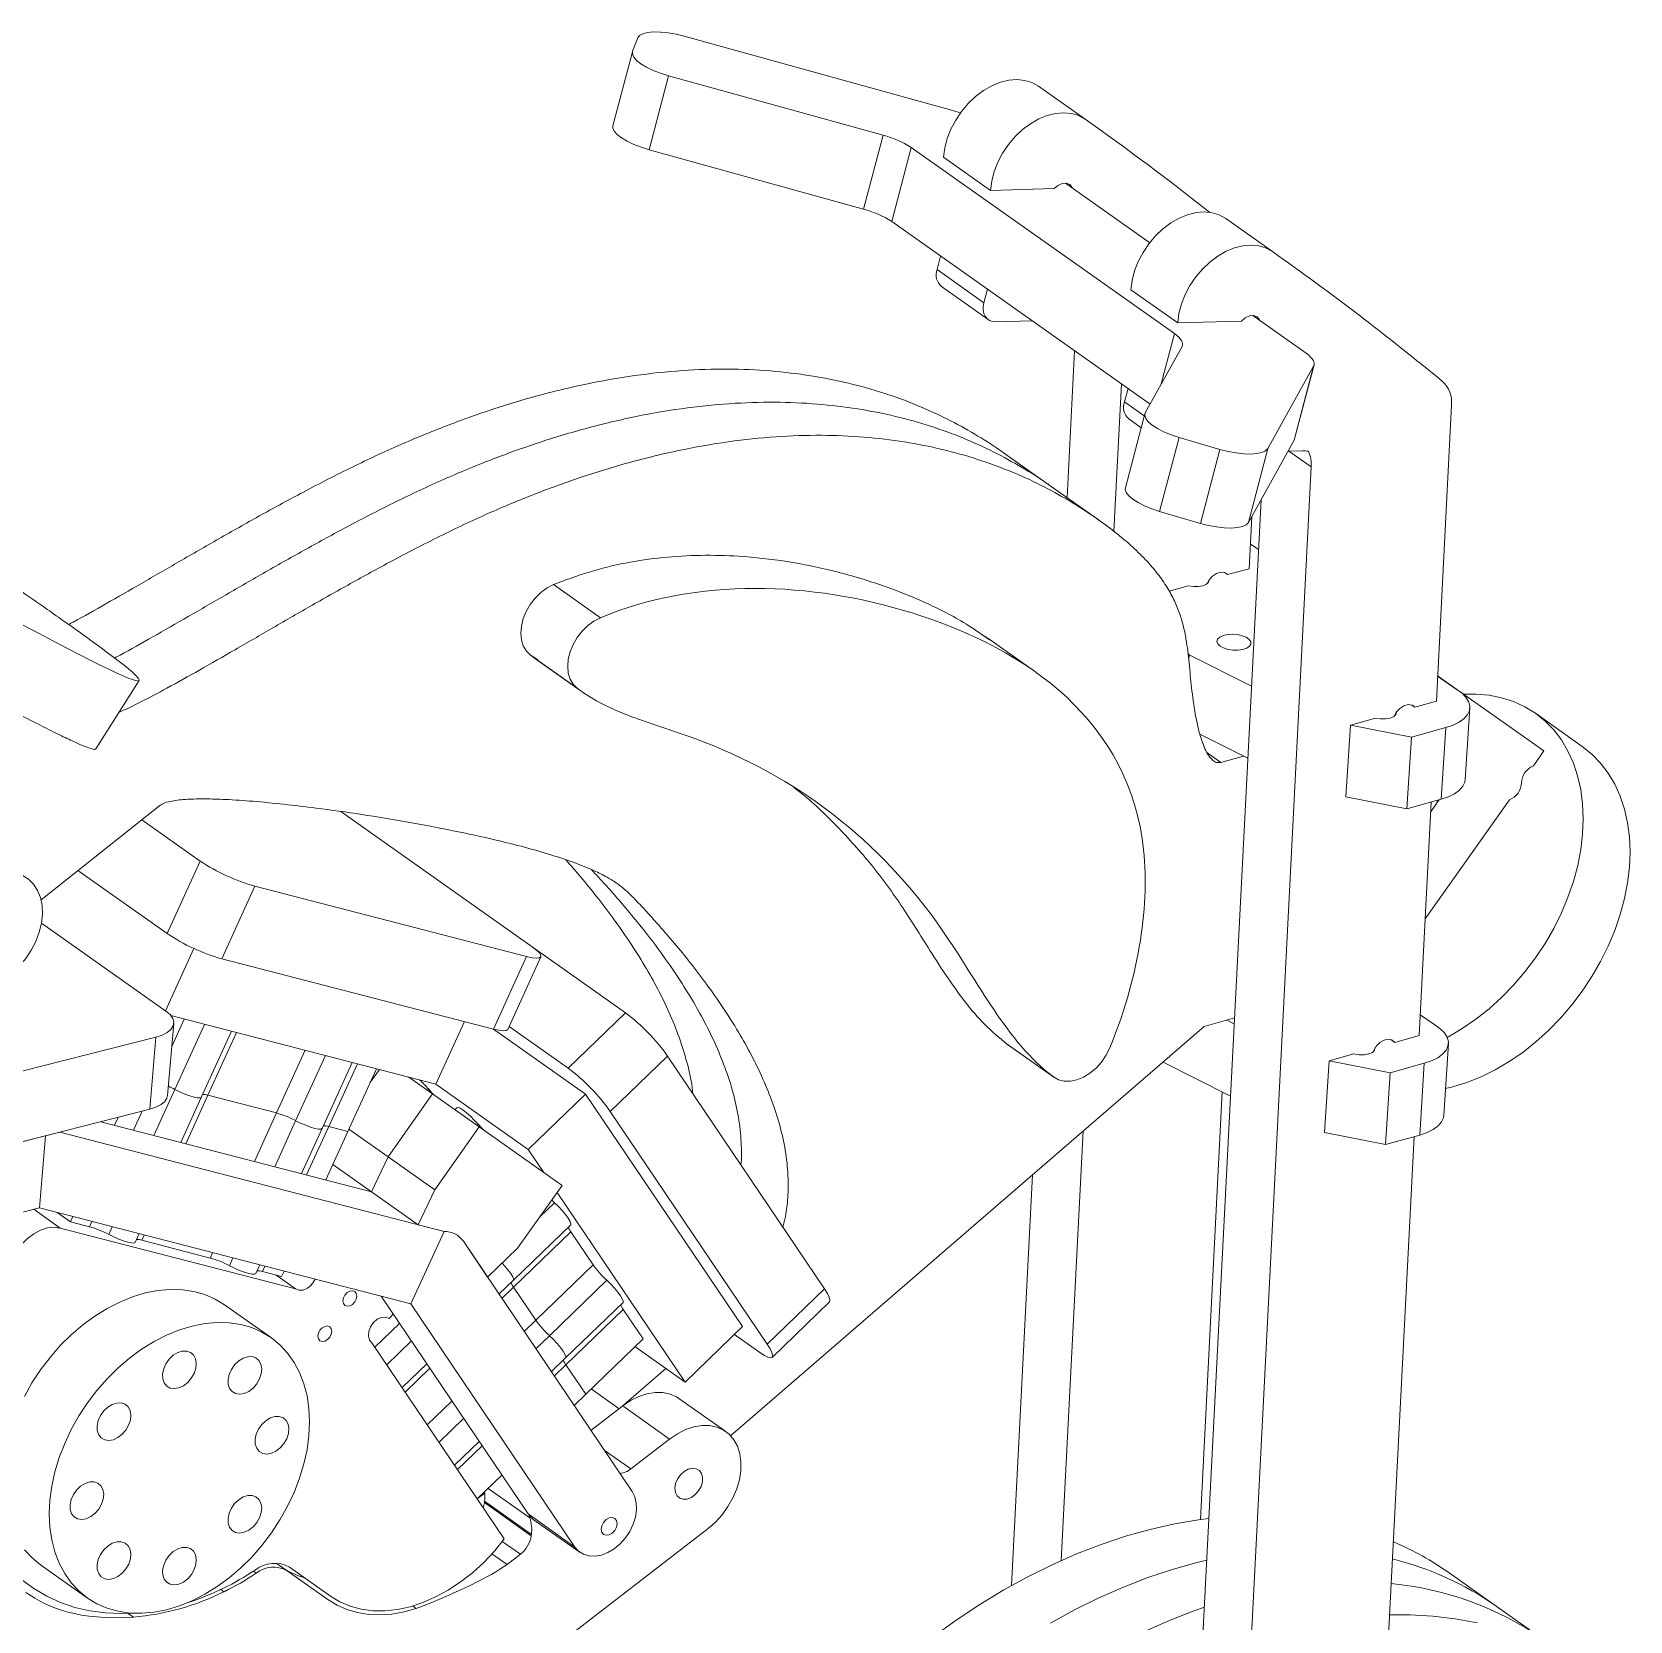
# Model space of a CAD drawing. Header units: millimetres. Extents: x 32 to 249, y 39 to 190.
# Drawn here: x 209.57 to 247.01, y 105.8 to 143.03 of the extents above; entities that cross this region are included whole.
import ezdxf

# ---------------------------------------------------------------- set-up
doc = ezdxf.new("R2010")
doc.units = ezdxf.units.MM
doc.dimstyles.new('SLDDIMSTYLE0', dxfattribs={"dimtxt": 0, "dimasz": 3.302, "dimexe": 0, "dimexo": 0.0625, "dimgap": 0, "dimtad": 0, "dimtih": 1, "dimtoh": 1, "dimdec": 0, "dimrnd": 1e-09, "dimzin": 0, "dimdsep": 46, "dimtxsty": 'Standard', "dimsah": 1, "dimcen": 0.09, "dimadec": 0, "dimazin": 0, "dimtfac": 3.302, "dimtdec": 0, "dimtofl": 0, "dimtmove": 0, "dimatfit": 3, "dimfxl": 1, "dimfrac": 2, "dimtolj": 1, "dimtzin": 0, "dimarcsym": 0})

msp = doc.modelspace()

# ---------------------------------------------------------------- linework, layer by layer
at = {"color": 7, "linetype": 'Continuous', "lineweight": 15}
for p, q in [((223.641, 142.583), (223.763, 142.892)), ((224.848, 142.936), (231.109, 141.202)), ((223.637, 142.57), (223.181, 140.836)), ((224.026, 140.272), (224.482, 142.006)), ((229.508, 140.615), (224.482, 142.006)), ((233.146, 141.764), (234.243, 140.988)), ((229.052, 138.881), (229.508, 140.615)), ((229.052, 138.881), (224.026, 140.272)), ((229.711, 138.592), (230.166, 140.326)), ((236.334, 135.965), (230.166, 140.326)), ((232.023, 139.321), (230.926, 140.096)), ((233.515, 139.362), (232.023, 139.321)), ((233.781, 139.491), (235.755, 138.095)), ((235.763, 134.313), (229.711, 138.592)), ((238.631, 137.886), (237.534, 138.661)), ((230.857, 137.781), (230.774, 137.465)), ((231.871, 136.689), (230.774, 137.465)), ((230.876, 137.067), (231.973, 136.292)), ((231.955, 137.006), (231.871, 136.689)), ((235.314, 136.994), (236.411, 136.218)), ((232.142, 136.244), (232.999, 136.267)), ((238.169, 136.388), (239.416, 135.507)), ((237.903, 136.26), (236.411, 136.218)), ((233.993, 135.564), (233.818, 132.121)), ((235.65, 134.11), (236.511, 135.664)), ((239.592, 135.205), (238.52, 133.27)), ((239.136, 133.471), (239.592, 135.205)), ((239.147, 133.497), (239.603, 135.231)), ((235.09, 134.789), (234.914, 131.332)), ((235.246, 134.679), (235.162, 134.362)), ((235.64, 134.084), (235.184, 132.35)), ((242.469, 127.354), (242.823, 134.29)), ((235.264, 133.965), (235.554, 133.759)), ((235.986, 131.798), (236.442, 133.532)), ((237.399, 133.252), (236.442, 133.532)), ((239.136, 133.471), (238.065, 131.536)), ((238.065, 131.536), (238.52, 133.27)), ((239.147, 133.497), (239.136, 133.471)), ((233.448, 132.382), (232.351, 133.158)), ((236.943, 131.518), (237.399, 133.252)), ((238.991, 133.209), (239.336, 133.219)), ((239.538, 132.84), (237.437, 91.729)), ((234.545, 131.607), (233.448, 132.382)), ((236.943, 131.518), (235.986, 131.798)), ((238.362, 132.072), (236.34, 92.504)), ((238.081, 130.456), (238.143, 131.678)), ((238.302, 130.907), (238.111, 131.042)), ((237.58, 130.316), (237.519, 130.36)), ((237.58, 130.316), (238.081, 130.456)), ((222.888, 129.307), (221.791, 130.083)), ((236.653, 130.056), (236.21, 129.932)), ((210.37, 129.191), (210.242, 129.281)), ((232.004, 128.792), (231.897, 128.863)), ((233.056, 128.052), (231.959, 128.828)), ((221.247, 128.429), (221.42, 128.32)), ((222.344, 127.653), (221.247, 128.429)), ((221.247, 128.429), (221.346, 128.367)), ((221.289, 128.408), (221.393, 128.342)), ((236.649, 128.467), (236.676, 128.438)), ((236.676, 128.438), (236.668, 128.313)), ((236.676, 128.438), (238.138, 127.704)), ((221.342, 128.36), (222.439, 127.584)), ((211.068, 126.232), (212.079, 127.838)), ((244.988, 126.184), (242.499, 127.944)), ((242.933, 127.633), (242.499, 127.94)), ((242.469, 127.354), (241.968, 127.214)), ((241.041, 126.954), (240.459, 126.791)), ((241.968, 127.214), (241.907, 127.257)), ((243.146, 125.514), (243.253, 127.194)), ((245.886, 126.291), (244.789, 127.067)), ((236.93, 126.578), (238.052, 126.014)), ((240.459, 126.791), (240.352, 125.112)), ((240.459, 126.791), (241.887, 126.507)), ((241.887, 126.507), (242.689, 126.732)), ((242.689, 126.732), (242.581, 125.052)), ((241.887, 126.507), (241.779, 124.828)), ((244.743, 125.838), (244.988, 126.184)), ((237.422, 125.915), (237.096, 126.145)), ((237.953, 126.064), (237.422, 125.915)), ((240.352, 125.112), (241.779, 124.828)), ((241.779, 124.828), (242.581, 125.052)), ((242.208, 122.252), (244.18, 125.041)), ((242.506, 125), (242.531, 125.038)), ((209.783, 122.697), (212.565, 124.91)), ((221.289, 121.593), (216.803, 124.764)), ((242.068, 119.516), (242.348, 124.987)), ((242.336, 124.761), (242.506, 125)), ((213.511, 123.606), (212.142, 124.573)), ((212.735, 121.906), (213.511, 123.606)), ((212.735, 121.906), (210.646, 123.384)), ((214.795, 123.014), (214.02, 121.315)), ((221.159, 121.368), (214.795, 123.014)), ((209.793, 122.152), (212.708, 120.091)), ((212.7, 120.097), (213.366, 121.557)), ((214.02, 121.315), (220.384, 119.668)), ((220.384, 119.668), (221.159, 121.368)), ((220.716, 119.661), (221.492, 121.361)), ((223.475, 120.048), (221.289, 121.593)), ((212.747, 118.109), (212.892, 119.799)), ((219.031, 118.377), (212.827, 119.983)), ((219.031, 118.377), (219.701, 119.845)), ((222.131, 118.75), (223.475, 120.048)), ((237.027, 119.728), (237.741, 119.928)), ((237.559, 119.877), (237.734, 119.789)), ((242.431, 119.766), (242.093, 120.005)), ((212.473, 119.476), (194.937, 115.023)), ((212.473, 119.476), (212.328, 117.787)), ((213.537, 118.068), (214.243, 119.616)), ((222.539, 118.145), (220.384, 119.668)), ((222.131, 118.75), (220.747, 119.729)), ((225.935, 110.139), (237.027, 119.728)), ((241.496, 119.355), (241.401, 119.422)), ((242.068, 119.516), (241.496, 119.355)), ((232.401, 119.322), (232.413, 119.314)), ((233.498, 118.547), (232.401, 119.322)), ((232.413, 119.314), (233.51, 118.538)), ((240.539, 119.087), (239.957, 118.924)), ((242.644, 117.648), (242.751, 119.327)), ((216.365, 117.336), (217.072, 118.884)), ((216.971, 117.269), (217.641, 118.737)), ((217.711, 118.719), (217.489, 118.404)), ((224.46, 119.034), (223.117, 117.736)), ((228.135, 113.583), (224.46, 119.034)), ((236.064, 118.895), (236.067, 118.892)), ((236.068, 118.898), (236.067, 118.892)), ((236.067, 118.892), (237.648, 118.099)), ((239.957, 118.924), (239.85, 117.245)), ((239.957, 118.924), (241.385, 118.64)), ((241.385, 118.64), (242.187, 118.865)), ((242.187, 118.865), (242.08, 117.185)), ((218.953, 118.148), (218.397, 118.541)), ((221.196, 116.847), (219.031, 118.377)), ((241.385, 118.64), (241.278, 116.961)), ((213.055, 117.013), (213.537, 118.068)), ((215.298, 117.702), (213.694, 118.117)), ((218.953, 118.148), (217.913, 116.676)), ((220.05, 117.373), (218.953, 118.148)), ((221.196, 116.847), (222.539, 118.145)), ((226.214, 112.694), (222.539, 118.145)), ((236.942, 108.175), (237.454, 118.196)), ((212.328, 117.787), (194.792, 113.334)), ((211.503, 117.414), (211.587, 117.599)), ((219.525, 117.825), (219.476, 117.778)), ((223.117, 117.736), (226.791, 112.286)), ((210.226, 117.253), (209.889, 117.167)), ((219.224, 114.925), (210.226, 117.253)), ((217.523, 115.857), (211.185, 117.497)), ((215.884, 116.281), (216.365, 117.336)), ((216.453, 116.134), (216.971, 117.269)), ((216.971, 117.269), (216.523, 117.385)), ((217.913, 116.676), (216.996, 117.324)), ((220.05, 117.373), (219.01, 115.901)), ((221.988, 116.003), (220.05, 117.373)), ((234.196, 117.28), (233.681, 107.213)), ((239.85, 117.245), (241.278, 116.961)), ((241.278, 116.961), (242.08, 117.185)), ((209.889, 117.167), (194.792, 113.334)), ((209.889, 117.167), (209.744, 115.478)), ((221.562, 116.304), (221.196, 116.847)), ((240.698, 92.691), (241.947, 117.148)), ((217.523, 115.857), (216.618, 116.496)), ((217.913, 116.676), (217.523, 115.857)), ((219.01, 115.901), (217.913, 116.676)), ((233.007, 116.252), (232.515, 106.626)), ((218.62, 115.081), (217.523, 115.857)), ((219.01, 115.901), (218.62, 115.081)), ((220.947, 114.531), (221.988, 116.003)), ((224.871, 111.396), (221.874, 115.841)), ((209.744, 115.478), (194.647, 111.644)), ((209.744, 115.478), (218.448, 113.226)), ((210.47, 115.151), (210.161, 115.37)), ((215.748, 113.579), (210.235, 115.005)), ((210.47, 115.151), (210.527, 115.275)), ((210.918, 115.035), (210.47, 115.151)), ((218.62, 115.081), (219.224, 114.925)), ((220.848, 113.781), (222.191, 115.078)), ((211.986, 114.669), (212.079, 114.874)), ((213.747, 114.303), (212.143, 114.718)), ((219.224, 114.925), (218.448, 113.226)), ((219.676, 114.695), (220.244, 113.853)), ((223.631, 108.828), (219.676, 114.695)), ((222.197, 114.914), (220.854, 113.616)), ((222.715, 114.146), (222.197, 114.914)), ((220.244, 113.853), (220.947, 114.531)), ((214.814, 113.937), (214.907, 114.142)), ((215.42, 113.871), (214.972, 113.987)), ((215.286, 113.905), (215.748, 113.579)), ((215.42, 113.871), (215.476, 113.995)), ((221.371, 112.848), (222.715, 114.146)), ((220.511, 113.456), (220.848, 113.781)), ((221.371, 112.848), (220.854, 113.616)), ((223.036, 113.781), (221.693, 112.483)), ((226.791, 112.286), (228.135, 113.583)), ((215.18, 112.432), (214.083, 113.208)), ((217.753, 113.406), (221.191, 108.306)), ((218.448, 113.226), (222.288, 107.53)), ((222.072, 111.964), (223.416, 113.262)), ((223.422, 113.097), (222.079, 111.799)), ((223.885, 112.41), (223.422, 113.097)), ((226.909, 111.975), (228.252, 113.272)), ((217.935, 112.889), (218.035, 112.986)), ((224.871, 111.396), (226.214, 112.694)), ((220.634, 107.719), (217.536, 112.314)), ((222.542, 111.112), (223.885, 112.41)), ((226.622, 112.088), (226.025, 112.511)), ((221.736, 111.639), (222.072, 111.964)), ((223.696, 112.227), (224.871, 111.396)), ((218.244, 111.265), (218.82, 111.822)), ((222.542, 111.112), (222.079, 111.799)), ((224.421, 111.714), (223.369, 110.805)), ((222.269, 110.849), (222.542, 111.112)), ((223.411, 110.837), (222.665, 110.261)), ((224.508, 110.061), (223.411, 110.837)), ((225.823, 110.236), (224.726, 111.012)), ((224.508, 110.061), (223.6, 109.36)), ((219.468, 109.448), (220.045, 110.005)), ((220.001, 108.658), (220.578, 109.215)), ((220.002, 108.657), (220.178, 108.793)), ((220.173, 108.601), (220.169, 108.572)), ((220.169, 108.572), (221.266, 107.796)), ((220.173, 108.601), (221.27, 107.826)), ((221.191, 108.306), (222.288, 107.53)), ((221.218, 108.269), (221.233, 108.212)), ((218.413, 102.563), (225.407, 107.962)), ((221.27, 107.826), (221.266, 107.796)), ((221.314, 108.179), (222.411, 107.404)), ((209.773, 107.111), (210.87, 106.335)), ((215.295, 107.152), (215.547, 106.974)), ((220.346, 107.373), (220.701, 107.122)), ((221.012, 107.362), (220.701, 107.122)), ((216.503, 106.298), (215.547, 106.974)), ((215.605, 107.056), (216.561, 106.379)), ((243.867, 106.147), (242.77, 106.923)), ((218.489, 106.149), (218.574, 106.089)), ((244.964, 105.371), (243.867, 106.147))]:
    msp.add_line(p, q, dxfattribs=at)
at = {"color": 8, "linetype": 'Continuous', "lineweight": 15}
for p, q in [((236.024, 134.786), (236.334, 135.965)), ((235.162, 134.362), (235.627, 134.034)), ((239.538, 132.84), (239.015, 133.21)), ((242.506, 125), (242.475, 125.022)), ((212.845, 119.258), (213.139, 119.902)), ((213.616, 119.778), (212.92, 118.253)), ((214.364, 119.585), (213.694, 118.117)), ((215.298, 117.702), (215.968, 119.17)), ((216.445, 119.047), (215.748, 117.521)), ((217.193, 118.853), (216.523, 117.385)), ((212.92, 118.253), (212.428, 117.175)), ((213.694, 118.117), (213.176, 116.982)), ((218.838, 118.23), (218.865, 118.257)), ((211.951, 117.298), (212.154, 117.743)), ((214.78, 116.567), (215.298, 117.702)), ((215.748, 117.521), (215.257, 116.443)), ((216.523, 117.385), (216.004, 116.25)), ((219.992, 117.414), (220.02, 117.44)), ((209.613, 115.445), (210.235, 115.005)), ((221.811, 115.598), (221.467, 115.266)), ((210.918, 115.035), (210.975, 115.159)), ((211.452, 115.036), (211.369, 114.854)), ((212.2, 114.842), (212.143, 114.718)), ((213.747, 114.303), (213.803, 114.428)), ((214.28, 114.304), (214.197, 114.122)), ((215.028, 114.111), (214.972, 113.987)), ((220.854, 113.616), (220.581, 113.352)), ((217.606, 112.21), (218.183, 112.768)), ((221.099, 112.584), (221.371, 112.848)), ((218.458, 112.359), (217.881, 111.802)), ((221.693, 112.483), (221.374, 112.176)), ((218.89, 111.719), (218.313, 111.161)), ((222.079, 111.799), (221.806, 111.535)), ((223.326, 110.772), (222.67, 111.236)), ((218.831, 110.394), (219.408, 110.951)), ((219.683, 110.542), (219.106, 109.985)), ((220.115, 109.902), (219.538, 109.345)), ((222.975, 109.802), (223.6, 109.36)), ((221.233, 108.212), (220.255, 108.903)), ((221.012, 107.362), (220.589, 107.661)), ((214.755, 106.961), (214.821, 106.914)), ((213.996, 106.535), (214.069, 106.483)), ((211.827, 105.973), (211.946, 105.889))]:
    msp.add_line(p, q, dxfattribs=at)
at = {"color": 7, "linetype": 'Continuous', "lineweight": 15, "flags": 128}
for points in [[(223.763, 142.892), (223.805, 142.948), (223.883, 142.991), (223.993, 143.02), (224.132, 143.033), (224.293, 143.032), (224.47, 143.014), (224.658, 142.982), (224.848, 142.936)], [(224.482, 142.006), (224.296, 142.064), (224.122, 142.132), (223.967, 142.207), (223.836, 142.285), (223.735, 142.366), (223.667, 142.444), (223.635, 142.517), (223.641, 142.583)], [(233.146, 141.764), (232.995, 141.847), (232.827, 141.899), (232.644, 141.917), (232.452, 141.902), (232.255, 141.853), (232.057, 141.771), (231.862, 141.66), (231.677, 141.52), (231.503, 141.356), (231.347, 141.171), (231.211, 140.97), (231.099, 140.757), (231.013, 140.537), (230.955, 140.315), (230.926, 140.096)], [(234.243, 140.988), (234.092, 141.072), (233.924, 141.123), (233.741, 141.142), (233.549, 141.126), (233.352, 141.077), (233.154, 140.996), (232.959, 140.884), (232.774, 140.744), (232.6, 140.58), (232.444, 140.395), (232.308, 140.194), (232.196, 139.981), (232.11, 139.761), (232.052, 139.539), (232.023, 139.321)], [(224.026, 140.272), (223.84, 140.33), (223.667, 140.398), (223.511, 140.472), (223.381, 140.551), (223.279, 140.632), (223.212, 140.71), (223.18, 140.783), (223.181, 140.836)], [(233.515, 139.362), (233.605, 139.438), (233.704, 139.482), (233.8, 139.489), (233.881, 139.457), (233.938, 139.391), (233.946, 139.374)], [(237.534, 138.661), (237.383, 138.745), (237.215, 138.797), (237.032, 138.815), (236.84, 138.799), (236.643, 138.75), (236.445, 138.669), (236.25, 138.557), (236.065, 138.418), (235.892, 138.254), (235.735, 138.069), (235.599, 137.867), (235.487, 137.654), (235.401, 137.434), (235.343, 137.212), (235.314, 136.994)], [(238.631, 137.886), (238.48, 137.969), (238.312, 138.021), (238.129, 138.039), (237.937, 138.024), (237.74, 137.975), (237.542, 137.893), (237.347, 137.782), (237.162, 137.642), (236.989, 137.478), (236.832, 137.293), (236.696, 137.092), (236.584, 136.879), (236.498, 136.659), (236.44, 136.437), (236.411, 136.218)], [(231.871, 136.689), (231.855, 136.6), (231.855, 136.515), (231.87, 136.437), (231.901, 136.37), (231.945, 136.314), (232.001, 136.274), (232.068, 136.25), (232.142, 136.244)], [(238.334, 136.271), (238.326, 136.289), (238.269, 136.355), (238.188, 136.387), (238.092, 136.38), (237.993, 136.336), (237.903, 136.26)], [(236.511, 135.664), (236.522, 135.695), (236.524, 135.729), (236.516, 135.765), (236.498, 135.803), (236.471, 135.843), (236.434, 135.883), (236.389, 135.924), (236.334, 135.965)], [(239.416, 135.507), (239.47, 135.466), (239.516, 135.424), (239.553, 135.384), (239.58, 135.345), (239.598, 135.307), (239.606, 135.271), (239.604, 135.237), (239.592, 135.205)], [(236.442, 133.532), (236.259, 133.593), (236.088, 133.662), (235.938, 133.738), (235.814, 133.818), (235.72, 133.897), (235.66, 133.975), (235.636, 134.047), (235.65, 134.11)], [(238.52, 133.27), (238.47, 133.217), (238.384, 133.177), (238.267, 133.152), (238.124, 133.141), (237.958, 133.147), (237.777, 133.168), (237.589, 133.203), (237.399, 133.252)], [(235.986, 131.798), (235.803, 131.859), (235.633, 131.928), (235.483, 132.004), (235.358, 132.084), (235.264, 132.163), (235.204, 132.241), (235.181, 132.313), (235.184, 132.35)], [(238.065, 131.536), (238.014, 131.483), (237.929, 131.443), (237.812, 131.418), (237.668, 131.407), (237.502, 131.413), (237.322, 131.434), (237.133, 131.469), (236.943, 131.518)], [(237.092, 130.096), (237.143, 130.192), (237.223, 130.283), (237.319, 130.346), (237.418, 130.374), (237.509, 130.364), (237.58, 130.316)], [(221.791, 130.083), (221.639, 130.004), (221.493, 129.897), (221.36, 129.767), (221.244, 129.618), (221.15, 129.455), (221.08, 129.285), (221.037, 129.112), (221.023, 128.944), (221.038, 128.786), (221.081, 128.645), (221.152, 128.524), (221.247, 128.429)], [(221.791, 130.083), (221.639, 130.004), (221.493, 129.897), (221.36, 129.767), (221.244, 129.618), (221.15, 129.455), (221.08, 129.285), (221.037, 129.112), (221.023, 128.944), (221.038, 128.786), (221.081, 128.645), (221.152, 128.524), (221.247, 128.429)], [(236.653, 130.056), (236.77, 130.036), (236.891, 130.036), (237, 130.055), (237.085, 130.091), (237.135, 130.14), (237.145, 130.194)], [(222.888, 129.307), (222.736, 129.228), (222.59, 129.122), (222.457, 128.992), (222.341, 128.843), (222.247, 128.68), (222.177, 128.509), (222.134, 128.337), (222.12, 128.168), (222.135, 128.011), (222.178, 127.869), (222.249, 127.749), (222.344, 127.653)], [(237.402, 128.642), (237.485, 128.598), (237.589, 128.566), (237.705, 128.549), (237.824, 128.548), (237.934, 128.564), (238.026, 128.594), (238.091, 128.637), (238.124, 128.689), (238.122, 128.745), (238.085, 128.799), (238.016, 128.848), (237.921, 128.886), (237.81, 128.911), (237.691, 128.92), (237.575, 128.913), (237.473, 128.889), (237.394, 128.852), (237.344, 128.804), (237.329, 128.75), (237.349, 128.694), (237.402, 128.642)], [(242.689, 126.732), (242.859, 126.79), (243.003, 126.861), (243.117, 126.944), (243.197, 127.037), (243.243, 127.136), (243.252, 127.239), (243.224, 127.343), (243.161, 127.445), (243.062, 127.543), (242.933, 127.633)], [(243.11, 127.512), (243.394, 127.516), (243.702, 127.49), (243.998, 127.431), (244.279, 127.34), (244.543, 127.219), (244.789, 127.067), (245.015, 126.885), (245.217, 126.677), (245.397, 126.442), (245.551, 126.183), (245.678, 125.901), (245.778, 125.599), (245.851, 125.28), (245.894, 124.944), (245.909, 124.596), (245.894, 124.238), (245.851, 123.872), (245.779, 123.501), (245.678, 123.128), (245.551, 122.757), (245.397, 122.388), (245.218, 122.027), (245.015, 121.675), (244.79, 121.334), (244.544, 121.008), (244.279, 120.7), (243.998, 120.41), (243.703, 120.142), (243.395, 119.898), (243.077, 119.679), (242.751, 119.488), (242.724, 119.473)], [(241.041, 126.954), (241.158, 126.934), (241.279, 126.934), (241.389, 126.953), (241.473, 126.989), (241.523, 127.038), (241.533, 127.092)], [(241.968, 127.214), (241.897, 127.261), (241.806, 127.272), (241.707, 127.243), (241.611, 127.18), (241.531, 127.09), (241.48, 126.993)], [(245.886, 126.291), (246.112, 126.11), (246.315, 125.901), (246.494, 125.666), (246.648, 125.407), (246.775, 125.125), (246.876, 124.824), (246.948, 124.504), (246.991, 124.169), (247.006, 123.821), (246.991, 123.462), (246.948, 123.096), (246.876, 122.725), (246.775, 122.353), (246.648, 121.981), (246.494, 121.613), (246.315, 121.251), (246.112, 120.899), (245.887, 120.559), (245.641, 120.233), (245.376, 119.924), (245.095, 119.635), (244.8, 119.367), (244.492, 119.122), (244.174, 118.904), (243.848, 118.712), (243.518, 118.549), (243.185, 118.416), (242.852, 118.313), (242.684, 118.274)], [(242.581, 125.052), (242.751, 125.11), (242.895, 125.182), (243.009, 125.265), (243.09, 125.357), (243.136, 125.456), (243.146, 125.514)], [(209.106, 120.981), (209.273, 121.14), (209.424, 121.32), (209.554, 121.516), (209.661, 121.723), (209.741, 121.937), (209.793, 122.151), (209.815, 122.362), (209.807, 122.562), (209.769, 122.749), (209.702, 122.916), (209.608, 123.061), (209.489, 123.178), (209.348, 123.267), (209.188, 123.323), (209.013, 123.346), (208.828, 123.336), (208.637, 123.292), (208.445, 123.216), (208.257, 123.109), (208.076, 122.974)], [(221.159, 121.368), (221.286, 121.34), (221.386, 121.329), (221.455, 121.335), (221.49, 121.358), (221.491, 121.397), (221.456, 121.451), (221.388, 121.517), (221.289, 121.593)], [(212.708, 120.091), (212.805, 120.007), (212.867, 119.919), (212.892, 119.829), (212.879, 119.742), (212.827, 119.66), (212.74, 119.586), (212.62, 119.524), (212.473, 119.476)], [(220.716, 119.661), (220.715, 119.659), (220.679, 119.636), (220.611, 119.629), (220.511, 119.641), (220.384, 119.668)], [(241.496, 119.355), (241.43, 119.411), (241.343, 119.43), (241.244, 119.411), (241.147, 119.356), (241.063, 119.271), (241.001, 119.166), (240.988, 119.134)], [(242.187, 118.865), (242.357, 118.923), (242.501, 118.995), (242.615, 119.078), (242.696, 119.17), (242.741, 119.269), (242.75, 119.372), (242.723, 119.476), (242.659, 119.578), (242.561, 119.676), (242.431, 119.766)], [(233.498, 118.547), (233.616, 118.481), (233.75, 118.447), (233.897, 118.445), (234.05, 118.477), (234.205, 118.539), (234.355, 118.632), (234.496, 118.75), (234.622, 118.89), (234.729, 119.047), (234.813, 119.214)], [(241.031, 119.225), (241.022, 119.171), (240.972, 119.122), (240.887, 119.086), (240.777, 119.067), (240.657, 119.067), (240.539, 119.087)], [(212.747, 118.109), (212.734, 118.052), (212.682, 117.97), (212.595, 117.897), (212.475, 117.835), (212.328, 117.787)], [(213.537, 118.068), (213.536, 118.066), (213.509, 118.053), (213.452, 118.055), (213.37, 118.071), (213.269, 118.102), (213.155, 118.144), (213.036, 118.196), (212.92, 118.253)], [(213.537, 118.068), (213.536, 118.066), (213.509, 118.053), (213.452, 118.055), (213.37, 118.071), (213.269, 118.102), (213.155, 118.144), (213.036, 118.196), (212.92, 118.253)], [(220.02, 117.44), (219.932, 117.535), (219.84, 117.626), (219.75, 117.705), (219.668, 117.768), (219.6, 117.811), (219.551, 117.83), (219.525, 117.825)], [(242.08, 117.185), (242.25, 117.244), (242.394, 117.315), (242.508, 117.398), (242.589, 117.491), (242.634, 117.59), (242.644, 117.648)], [(216.365, 117.336), (216.364, 117.335), (216.337, 117.321), (216.281, 117.323), (216.199, 117.34), (216.098, 117.37), (215.984, 117.413), (215.864, 117.464), (215.748, 117.521)], [(216.365, 117.336), (216.364, 117.335), (216.337, 117.321), (216.281, 117.323), (216.199, 117.34), (216.098, 117.37), (215.984, 117.413), (215.864, 117.464), (215.748, 117.521)], [(221.746, 115.661), (221.765, 115.642), (221.811, 115.598)], [(222.191, 115.078), (222.192, 115.08), (222.196, 115.11), (222.175, 115.162), (222.132, 115.234), (222.07, 115.319), (221.991, 115.413), (221.903, 115.508), (221.811, 115.598)], [(210.235, 115.005), (210.089, 115.024), (209.933, 115.007), (209.773, 114.956), (209.615, 114.873), (209.465, 114.76), (209.329, 114.622), (209.212, 114.465), (209.119, 114.294)], [(211.986, 114.669), (211.985, 114.668), (211.958, 114.654), (211.901, 114.656), (211.819, 114.673), (211.718, 114.703), (211.604, 114.746), (211.485, 114.797), (211.369, 114.854)], [(220.848, 113.781), (220.849, 113.782), (220.852, 113.812), (220.832, 113.865), (220.789, 113.936), (220.726, 114.021), (220.648, 114.115), (220.586, 114.183)], [(220.848, 113.781), (220.849, 113.782), (220.852, 113.812), (220.832, 113.865), (220.789, 113.936), (220.726, 114.021), (220.648, 114.115), (220.586, 114.183)], [(214.814, 113.937), (214.813, 113.936), (214.786, 113.923), (214.73, 113.924), (214.648, 113.941), (214.547, 113.972), (214.432, 114.014), (214.313, 114.065), (214.197, 114.122)], [(216.203, 113.807), (216.184, 113.768), (216.113, 113.669), (216.023, 113.594), (215.924, 113.551), (215.828, 113.546), (215.748, 113.579)], [(214.083, 113.208), (213.861, 113.342), (213.621, 113.446), (213.364, 113.519), (213.094, 113.559), (212.812, 113.566), (212.522, 113.541), (212.226, 113.483), (211.928, 113.392), (211.629, 113.271), (211.333, 113.12), (211.043, 112.94), (210.761, 112.734), (210.491, 112.503), (210.234, 112.249), (209.994, 111.975), (209.772, 111.683), (209.571, 111.377), (209.393, 111.059)], [(217.133, 113.273), (217.168, 113.342), (217.181, 113.412), (217.168, 113.474), (217.133, 113.518), (217.08, 113.537), (217.017, 113.528), (216.955, 113.492), (216.902, 113.436), (216.866, 113.367), (216.854, 113.297), (216.866, 113.235), (216.902, 113.191), (216.955, 113.172), (217.017, 113.181), (217.08, 113.217), (217.133, 113.273)], [(223.416, 113.262), (223.417, 113.263), (223.42, 113.293), (223.4, 113.346), (223.357, 113.417), (223.294, 113.502), (223.216, 113.596), (223.128, 113.691), (223.036, 113.781)], [(228.135, 113.583), (228.203, 113.473), (228.247, 113.383), (228.264, 113.316), (228.254, 113.275), (228.252, 113.272)], [(215.18, 107.86), (215.381, 108.166), (215.559, 108.484), (215.713, 108.81), (215.841, 109.142), (215.942, 109.477), (216.014, 109.81), (216.058, 110.14), (216.073, 110.462), (216.058, 110.773), (216.014, 111.072), (215.942, 111.354), (215.841, 111.617), (215.713, 111.858), (215.559, 112.076), (215.381, 112.268), (215.18, 112.432), (214.958, 112.567), (214.718, 112.671), (214.461, 112.743), (214.191, 112.783), (213.909, 112.791), (213.619, 112.765), (213.323, 112.707), (213.025, 112.617), (212.726, 112.496), (212.43, 112.344), (212.14, 112.165), (211.858, 111.958), (211.588, 111.727), (211.331, 111.473), (211.091, 111.199), (210.869, 110.908), (210.669, 110.602), (210.49, 110.284), (210.337, 109.957), (210.209, 109.625), (210.108, 109.291), (210.035, 108.957), (209.991, 108.628), (209.977, 108.306), (209.991, 107.994), (210.035, 107.696), (210.108, 107.414), (210.209, 107.151), (210.337, 106.909), (210.491, 106.691), (210.669, 106.5), (210.87, 106.335), (211.091, 106.201), (211.332, 106.097), (211.588, 106.024), (211.859, 105.984), (212.14, 105.977), (212.43, 106.003), (212.726, 106.061), (213.025, 106.151), (213.324, 106.272), (213.62, 106.423), (213.91, 106.603), (214.192, 106.809), (214.462, 107.041), (214.718, 107.294), (214.959, 107.568), (215.18, 107.86)], [(216.548, 112.446), (216.583, 112.515), (216.596, 112.585), (216.583, 112.647), (216.548, 112.691), (216.495, 112.71), (216.433, 112.701), (216.37, 112.665), (216.317, 112.609), (216.282, 112.54), (216.269, 112.47), (216.282, 112.408), (216.317, 112.364), (216.37, 112.345), (216.433, 112.354), (216.495, 112.39), (216.548, 112.446)], [(217.536, 112.314), (217.478, 112.379), (217.451, 112.471), (217.459, 112.579), (217.499, 112.689), (217.569, 112.789), (217.658, 112.866), (217.757, 112.912), (217.853, 112.92), (217.935, 112.889)], [(222.072, 111.964), (222.073, 111.965), (222.077, 111.995), (222.057, 112.048), (222.014, 112.119), (221.951, 112.205), (221.873, 112.298), (221.785, 112.393), (221.693, 112.483)], [(222.072, 111.964), (222.073, 111.965), (222.077, 111.995), (222.057, 112.048), (222.014, 112.119), (221.951, 112.205), (221.873, 112.298), (221.785, 112.393), (221.693, 112.483)], [(213.304, 111.486), (213.369, 111.6), (213.409, 111.72), (213.42, 111.838), (213.402, 111.944), (213.355, 112.031), (213.285, 112.092), (213.195, 112.123), (213.092, 112.121), (212.984, 112.087), (212.88, 112.023), (212.786, 111.933), (212.71, 111.826), (212.657, 111.707), (212.631, 111.587), (212.635, 111.475), (212.668, 111.377), (212.727, 111.303), (212.808, 111.256), (212.905, 111.242), (213.011, 111.26), (213.118, 111.309), (213.219, 111.387), (213.304, 111.486)], [(214.838, 111.355), (214.903, 111.469), (214.942, 111.589), (214.953, 111.706), (214.935, 111.812), (214.889, 111.899), (214.818, 111.96), (214.728, 111.991), (214.625, 111.989), (214.517, 111.955), (214.413, 111.891), (214.319, 111.802), (214.243, 111.694), (214.19, 111.576), (214.165, 111.456), (214.168, 111.343), (214.201, 111.246), (214.26, 111.171), (214.341, 111.125), (214.438, 111.11), (214.544, 111.128), (214.652, 111.178), (214.752, 111.255), (214.838, 111.355)], [(226.622, 112.088), (226.727, 112.02), (226.812, 111.978), (226.874, 111.963), (226.911, 111.977), (226.921, 112.018), (226.904, 112.085), (226.86, 112.175), (226.791, 112.286)], [(211.771, 110.27), (211.836, 110.384), (211.876, 110.504), (211.887, 110.622), (211.868, 110.728), (211.822, 110.815), (211.751, 110.876), (211.661, 110.907), (211.559, 110.905), (211.451, 110.871), (211.346, 110.807), (211.253, 110.718), (211.176, 110.61), (211.124, 110.492), (211.098, 110.372), (211.102, 110.259), (211.134, 110.161), (211.193, 110.087), (211.275, 110.04), (211.372, 110.026), (211.478, 110.044), (211.585, 110.093), (211.685, 110.171), (211.771, 110.27)], [(224.726, 111.012), (224.671, 111.047), (224.518, 111.116), (224.348, 111.151), (224.166, 111.153), (223.977, 111.122), (223.785, 111.057), (223.595, 110.961), (223.411, 110.837)], [(215.473, 109.953), (215.538, 110.067), (215.577, 110.187), (215.588, 110.305), (215.57, 110.411), (215.524, 110.498), (215.453, 110.559), (215.363, 110.589), (215.26, 110.588), (215.153, 110.554), (215.048, 110.49), (214.954, 110.4), (214.878, 110.293), (214.825, 110.174), (214.8, 110.054), (214.803, 109.941), (214.836, 109.844), (214.895, 109.769), (214.976, 109.723), (215.074, 109.708), (215.18, 109.727), (215.287, 109.776), (215.387, 109.853), (215.473, 109.953)], [(225.407, 107.962), (225.579, 108.113), (225.737, 108.285), (225.875, 108.476), (225.99, 108.68), (226.081, 108.891), (226.143, 109.106), (226.176, 109.319), (226.18, 109.524), (226.153, 109.716), (226.096, 109.891), (226.012, 110.045), (225.902, 110.172), (225.768, 110.272), (225.615, 110.34), (225.445, 110.376), (225.263, 110.378), (225.074, 110.346), (224.882, 110.282), (224.692, 110.186), (224.508, 110.061)], [(225.188, 108.848), (225.246, 108.952), (225.278, 109.061), (225.282, 109.165), (225.257, 109.256), (225.205, 109.325), (225.131, 109.366), (225.042, 109.376), (224.945, 109.354), (224.849, 109.301), (224.763, 109.222), (224.694, 109.124), (224.649, 109.017), (224.631, 108.909), (224.642, 108.81), (224.681, 108.73), (224.744, 108.674), (224.827, 108.648), (224.921, 108.655), (225.018, 108.693), (225.11, 108.759), (225.188, 108.848)], [(211.136, 108.419), (211.201, 108.533), (211.241, 108.654), (211.252, 108.771), (211.233, 108.877), (211.187, 108.964), (211.116, 109.025), (211.026, 109.056), (210.924, 109.054), (210.816, 109.02), (210.711, 108.956), (210.618, 108.867), (210.541, 108.759), (210.489, 108.641), (210.463, 108.521), (210.467, 108.408), (210.499, 108.311), (210.558, 108.236), (210.64, 108.19), (210.737, 108.175), (210.843, 108.193), (210.95, 108.243), (211.05, 108.32), (211.136, 108.419)], [(214.838, 108.102), (214.903, 108.216), (214.942, 108.336), (214.953, 108.454), (214.935, 108.56), (214.889, 108.647), (214.818, 108.708), (214.728, 108.739), (214.625, 108.737), (214.518, 108.703), (214.413, 108.639), (214.319, 108.549), (214.243, 108.442), (214.19, 108.324), (214.165, 108.204), (214.168, 108.091), (214.201, 107.993), (214.26, 107.919), (214.341, 107.872), (214.439, 107.858), (214.545, 107.876), (214.652, 107.925), (214.752, 108.003), (214.838, 108.102)], [(222.288, 107.53), (222.376, 107.431), (222.487, 107.36), (222.616, 107.32), (222.759, 107.314), (222.909, 107.34), (223.061, 107.399), (223.209, 107.488), (223.347, 107.604), (223.471, 107.742), (223.575, 107.896), (223.655, 108.062), (223.709, 108.231), (223.733, 108.399), (223.728, 108.559), (223.694, 108.704), (223.631, 108.828)], [(221.191, 108.306), (221.279, 108.206), (221.314, 108.179)], [(223.223, 107.921), (223.264, 107.999), (223.278, 108.08), (223.264, 108.151), (223.223, 108.201), (223.163, 108.223), (223.091, 108.213), (223.019, 108.172), (222.959, 108.108), (222.918, 108.029), (222.904, 107.948), (222.918, 107.877), (222.959, 107.827), (223.019, 107.806), (223.091, 107.816), (223.163, 107.856), (223.223, 107.921)], [(237.142, 108.201), (236.9, 108.169), (236.333, 108.071), (235.763, 107.942), (235.19, 107.781), (234.615, 107.59), (234.041, 107.368), (233.469, 107.115), (232.899, 106.834), (232.334, 106.524), (231.775, 106.185), (231.223, 105.82), (230.68, 105.429)], [(209.394, 107.467), (209.572, 107.275), (209.773, 107.111), (209.773, 107.111)], [(211.771, 107.018), (211.837, 107.132), (211.876, 107.252), (211.887, 107.369), (211.869, 107.476), (211.822, 107.562), (211.752, 107.623), (211.662, 107.654), (211.559, 107.652), (211.451, 107.618), (211.347, 107.554), (211.253, 107.465), (211.177, 107.357), (211.124, 107.239), (211.098, 107.119), (211.102, 107.006), (211.135, 106.909), (211.194, 106.834), (211.275, 106.788), (211.372, 106.773), (211.478, 106.791), (211.585, 106.841), (211.686, 106.918), (211.771, 107.018)], [(213.305, 106.886), (213.37, 107), (213.409, 107.12), (213.42, 107.238), (213.402, 107.344), (213.356, 107.431), (213.285, 107.492), (213.195, 107.523), (213.092, 107.521), (212.985, 107.487), (212.88, 107.423), (212.786, 107.334), (212.71, 107.226), (212.657, 107.108), (212.632, 106.988), (212.635, 106.875), (212.668, 106.777), (212.727, 106.703), (212.808, 106.656), (212.905, 106.642), (213.012, 106.66), (213.119, 106.709), (213.219, 106.787), (213.305, 106.886)], [(216.561, 106.379), (216.783, 106.245), (217.025, 106.142), (217.283, 106.073), (217.556, 106.037), (217.84, 106.035), (218.132, 106.066), (218.429, 106.132), (218.728, 106.231), (219.027, 106.361), (219.322, 106.522), (219.61, 106.712), (219.888, 106.929), (220.153, 107.171), (220.403, 107.435), (220.634, 107.719)], [(237.092, 107.223), (236.86, 107.166), (236.287, 107.006), (235.712, 106.814), (235.138, 106.592), (234.566, 106.34), (233.996, 106.058), (233.431, 105.748)], [(237.092, 107.223), (236.86, 107.166), (236.287, 107.006), (235.712, 106.814), (235.138, 106.592), (234.566, 106.34), (233.996, 106.058), (233.431, 105.748)], [(209.333, 106.763), (209.614, 106.555), (209.916, 106.378), (210.236, 106.231), (210.574, 106.117), (210.926, 106.035), (211.293, 105.986), (211.671, 105.97), (211.94, 105.979)], [(218.574, 106.089), (218.286, 106.009), (218.002, 105.96), (217.723, 105.94), (217.453, 105.952), (217.194, 105.994), (216.948, 106.066), (216.717, 106.168), (216.503, 106.298)], [(237.035, 106.118), (236.809, 106.039), (236.235, 105.816), (235.663, 105.564)], [(237.035, 106.118), (236.809, 106.039), (236.235, 105.816), (235.663, 105.564)], [(243.422, 105.751), (242.91, 105.846), (242.386, 105.91), (241.85, 105.941), (241.375, 105.942)]]:
    msp.add_lwpolyline(points, dxfattribs=at)
at = {"color": 7, "linetype": 'Continuous', "lineweight": 15}
for centre, radius, start, end in [((230.337, 138.404), 2.903, 70.189, 74.5662), ((194.804, 85.205), 68.317, 51.68297, 54.73953), ((228.964, 138.477), 2.206, 56.9688, 75.718), ((228.508, 136.743), 2.206, 56.9688, 75.718), ((199.17, 82.072), 68.354, 50.53658, 54.73888), ((231.109, 137.339), 0.358, 159.3826, 229.2864), ((242.171, 134.361), 0.656, 353.8456, 47.4668), ((235.498, 134.236), 0.358, 159.3826, 229.2864), ((239.355, 132.602), 0.617, 79.0285, 91.7576), ((238.774, 132.894), 0.766, 355.9923, 24.2134), ((244.913, 125.423), 0.448, 112.3006, 178.2633), ((244.017, 125.458), 0.448, 291.2119, 358.2681), ((216.035, 127.399), 4.556, 236.3598, 254.2139), ((215.259, 125.699), 4.556, 236.3598, 254.2139), ((220.74, 116.404), 4.556, 35.2661, 53.1202), ((219.397, 115.106), 4.556, 35.2661, 53.1202), ((211.687, 115.883), 2.672, 62.5155, 66.1922), ((216.901, 116.527), 2.618, 41.3681, 48.1496), ((213.562, 117.681), 0.455, 73.1875, 89.3117), ((220.886, 120.04), 2.695, 221.4343, 225.5619), ((214.667, 115.483), 2.307, 62.0401, 74.1251), ((216.391, 116.949), 0.455, 73.1875, 89.3117), ((222.04, 119.224), 2.695, 221.4343, 225.5619), ((210.287, 112.817), 2.307, 62.0401, 74.1251), ((222.564, 115.183), 0.455, 200.1683, 216.2925), ((212.011, 114.283), 0.455, 73.1875, 89.3117), ((219.241, 114.399), 0.526, 34.2442, 91.8684), ((213.116, 112.085), 2.307, 62.0401, 74.1251), ((214.84, 113.551), 0.455, 73.1875, 89.3117), ((224.596, 115.48), 2.307, 215.3549, 227.4399), ((221.221, 113.885), 0.455, 200.1683, 216.2925), ((223.789, 113.366), 0.455, 200.1683, 216.2925), ((223.253, 114.183), 2.307, 215.3549, 227.4399), ((222.446, 112.068), 0.455, 200.1683, 216.2925), ((223.296, 109.732), 0.48, 275.7325, 309.2121), ((219.584, 108.647), 0.59, 340.5559, 352.6257), ((219.258, 108.719), 0.922, 352.6301, 6.5886), ((220.448, 107.942), 0.83, 351.9065, 18.9502), ((220.601, 107.895), 0.672, 307.617, 351.5644), ((238.687, 101.14), 7.079, 54.7742, 66.9191), ((215.25, 106.432), 0.717, 60.378, 129.0042), ((216.504, 108.633), 1.907, 234.8667, 253.3762), ((239.709, 100.23), 7.232, 54.9026, 76.1372), ((211.258, 112.311), 6.391, 295.9936, 303.6385), ((211.22, 112.328), 6.502, 295.9936, 303.6385), ((215.228, 106.413), 0.646, 60.378, 129.0042), ((211.475, 111.664), 5.794, 274.659, 296.5968), ((211.268, 112.275), 6.355, 287.9445, 296.0486), ((240.712, 99.268), 7.439, 55.1389, 84.6026)]:
    msp.add_arc(centre, radius, start, end, dxfattribs=at)
for points, knots in [([(232.349, 133.155), (232.313, 133.182), (232.091, 133.347), (231.646, 133.622), (231, 133.98), (230.29, 134.302), (229.521, 134.583), (228.694, 134.814), (227.809, 134.989), (226.865, 135.102), (225.862, 135.145), (224.799, 135.111), (223.677, 134.993), (222.497, 134.784), (221.351, 134.502), (220.25, 134.162), (219.2, 133.782), (218.114, 133.331), (216.994, 132.807), (215.918, 132.251), (214.899, 131.695), (213.954, 131.161), (213.034, 130.631), (212.153, 130.119), (211.325, 129.645), (210.757, 129.322), (210.465, 129.168), (210.429, 129.149)], [0, 0, 0, 0, 0.006731, 0.040903, 0.077498, 0.115764, 0.155503, 0.196695, 0.23934, 0.283468, 0.329301, 0.376771, 0.425995, 0.477118, 0.530314, 0.573695, 0.618587, 0.665103, 0.713362, 0.763075, 0.804888, 0.846357, 0.886814, 0.925581, 0.961978, 0.995329, 1, 1, 1, 1]), ([(233.446, 132.38), (233.41, 132.407), (233.188, 132.571), (232.743, 132.846), (232.097, 133.204), (231.387, 133.526), (230.618, 133.807), (229.791, 134.038), (228.906, 134.214), (227.962, 134.326), (226.959, 134.369), (225.896, 134.335), (224.774, 134.217), (223.594, 134.009), (222.448, 133.726), (221.347, 133.387), (220.297, 133.006), (219.211, 132.556), (218.091, 132.031), (217.015, 131.475), (215.996, 130.919), (215.051, 130.385), (214.131, 129.855), (213.25, 129.344), (212.422, 128.87), (211.848, 128.543), (211.549, 128.385), (211.507, 128.363)], [0, 0, 0, 0, 0.006725, 0.040869, 0.077433, 0.115667, 0.155373, 0.19653, 0.239139, 0.283231, 0.329025, 0.376455, 0.425638, 0.476719, 0.529869, 0.573215, 0.618069, 0.664546, 0.712765, 0.762436, 0.804214, 0.845648, 0.886071, 0.924806, 0.961172, 0.994496, 1, 1, 1, 1]), ([(233.446, 132.38), (233.41, 132.407), (233.188, 132.571), (232.743, 132.846), (232.097, 133.204), (231.387, 133.526), (230.618, 133.807), (229.791, 134.038), (228.906, 134.214), (227.962, 134.326), (226.959, 134.369), (225.896, 134.335), (224.774, 134.217), (223.594, 134.009), (222.448, 133.726), (221.347, 133.387), (220.297, 133.006), (219.211, 132.556), (218.091, 132.031), (217.015, 131.475), (215.996, 130.919), (215.051, 130.385), (214.131, 129.855), (213.25, 129.344), (212.422, 128.87), (211.848, 128.543), (211.549, 128.385), (211.507, 128.363)], [0, 0, 0, 0, 0.006725, 0.040869, 0.077433, 0.115667, 0.155373, 0.19653, 0.239139, 0.283231, 0.329025, 0.376455, 0.425638, 0.476719, 0.529869, 0.573215, 0.618069, 0.664546, 0.712765, 0.762436, 0.804214, 0.845648, 0.886071, 0.924806, 0.961172, 0.994496, 1, 1, 1, 1]), ([(210.242, 129.281), (210.104, 129.379), (209.794, 129.597), (209.287, 129.948), (208.727, 130.33), (208.149, 130.717), (207.586, 131.086), (207.041, 131.436), (206.515, 131.769), (205.958, 132.115), (205.401, 132.457), (204.841, 132.796), (204.277, 133.133), (203.68, 133.486), (203.267, 133.729), (203.057, 133.851), (203.052, 133.853)], [0, 0, 0, 0, 0.073612, 0.165168, 0.251218, 0.332972, 0.412471, 0.475205, 0.539949, 0.608497, 0.682652, 0.751255, 0.826095, 0.908061, 0.997967, 1, 1, 1, 1]), ([(237.422, 125.915), (237.387, 125.913), (237.312, 125.907), (237.22, 125.969), (237.137, 126.065), (237.031, 126.254), (236.926, 126.559), (236.82, 127.027), (236.739, 127.574), (236.687, 128.17), (236.634, 128.66), (236.56, 129.052), (236.474, 129.362), (236.352, 129.675), (236.186, 129.99), (235.968, 130.311), (235.69, 130.641), (235.343, 130.982), (234.921, 131.336), (234.419, 131.703), (233.841, 132.073), (233.194, 132.428), (232.484, 132.751), (231.715, 133.031), (230.888, 133.263), (230.003, 133.438), (229.059, 133.551), (228.056, 133.594), (226.993, 133.559), (225.871, 133.442), (224.691, 133.233), (223.545, 132.95), (222.444, 132.611), (221.394, 132.231), (220.308, 131.78), (219.188, 131.256), (218.112, 130.7), (217.093, 130.144), (216.148, 129.61), (215.228, 129.079), (214.347, 128.568), (213.52, 128.092), (212.785, 127.682), (212.155, 127.344), (211.778, 127.165), (211.604, 127.083)], [0, 0, 0, 0, 0.003381, 0.007233, 0.011807, 0.017135, 0.029719, 0.044001, 0.063514, 0.081728, 0.09928, 0.109301, 0.119742, 0.130899, 0.143105, 0.156718, 0.172104, 0.189632, 0.209664, 0.232489, 0.257772, 0.284848, 0.31316, 0.342563, 0.37304, 0.404592, 0.437242, 0.471153, 0.506275, 0.542695, 0.58052, 0.619878, 0.651976, 0.68519, 0.719606, 0.755312, 0.792094, 0.823031, 0.853713, 0.883646, 0.912329, 0.939259, 0.963935, 0.983398, 1, 1, 1, 1]), ([(206.252, 130.84), (212.95, 127.121), (212.818, 127.438), (210.603, 129.026), (210.37, 129.191)], [0, 0, 0, 0, 0.4181193, 0.464577, 0.464577, 0.464577, 0.464577]), ([(231.955, 128.822), (231.788, 128.938), (231.324, 129.259), (230.487, 129.683), (229.455, 130.092), (228.375, 130.411), (227.266, 130.639), (226.216, 130.756), (225.243, 130.78), (224.359, 130.73), (223.486, 130.602), (222.63, 130.401), (222.068, 130.187), (221.791, 130.083)], [0, 0, 0, 0, 0.061533, 0.171267, 0.282265, 0.393395, 0.503467, 0.611396, 0.694079, 0.774476, 0.852317, 0.927473, 1, 1, 1, 1]), ([(234.813, 119.214), (235.457, 120.766), (236.406, 126.043), (230.9, 130.041), (225.164, 130.253), (222.888, 129.307)], [0.1135382, 0.1135382, 0.1135382, 0.1135382, 0.2845916, 0.6467764, 0.9588749, 0.9588749, 0.9588749, 0.9588749]), ([(211.058, 126.239), (211.055, 126.232), (211.047, 126.213), (210.946, 126.238), (210.771, 126.303), (210.51, 126.419), (210.164, 126.585), (209.727, 126.805), (209.237, 127.059), (208.708, 127.339), (208.153, 127.637), (207.529, 127.975), (206.835, 128.354), (206.068, 128.776), (205.523, 129.078), (205.241, 129.235)], [0, 0, 0, 0, 0.033817, 0.087382, 0.145718, 0.209886, 0.280895, 0.359686, 0.447142, 0.522481, 0.604064, 0.692256, 0.787415, 0.889884, 1, 1, 1, 1]), ([(222.344, 127.653), (223.103, 127.076), (226.691, 126.21), (230.553, 123.229), (232.417, 119.359), (233.498, 118.547)], [0.0521207, 0.0521207, 0.0521207, 0.0521207, 0.2230752, 0.645815, 0.888766, 0.888766, 0.888766, 0.888766]), ([(212.565, 124.91), (212.604, 124.931), (212.699, 124.982), (212.852, 125.013), (213.028, 125.039), (213.286, 125.058), (213.648, 125.064), (214.16, 125.048), (214.775, 125.006), (215.484, 124.937), (216.333, 124.835), (217.304, 124.698), (218.374, 124.522), (219.424, 124.324), (220.335, 124.126), (221.096, 123.935), (221.706, 123.761), (222.251, 123.58), (222.692, 123.405), (223.034, 123.238), (223.292, 123.078), (223.515, 122.894), (223.736, 122.67), (223.992, 122.394), (224.294, 122.059), (224.635, 121.663), (225.003, 121.213), (225.382, 120.715), (225.762, 120.174), (226.113, 119.62), (226.427, 119.061), (226.698, 118.506), (226.929, 117.936), (227.112, 117.355), (227.238, 116.766), (227.292, 116.22), (227.282, 115.723), (227.242, 115.343), (227.181, 115.112), (227.159, 115.031)], [0, 0, 0, 0, 0.005379, 0.013089, 0.020794, 0.029887, 0.049337, 0.072488, 0.104153, 0.13942, 0.177372, 0.23081, 0.285423, 0.339468, 0.391402, 0.426292, 0.4588, 0.488396, 0.514571, 0.532428, 0.547825, 0.562184, 0.577738, 0.597042, 0.620633, 0.647856, 0.677993, 0.710332, 0.74418, 0.778861, 0.809692, 0.840251, 0.870155, 0.899074, 0.926753, 0.953051, 0.971884, 0.99005, 1, 1, 1, 1]), ([(227.411, 125.332), (227.435, 125.315), (227.78, 125.062), (228.381, 124.482), (229.204, 123.587), (229.939, 122.584), (230.511, 121.656), (231.003, 120.889), (231.424, 120.302), (231.876, 119.761), (232.227, 119.468), (232.401, 119.322)], [0, 0, 0, 0, 0.011536, 0.166708, 0.322617, 0.479859, 0.638125, 0.730726, 0.822054, 0.911762, 1, 1, 1, 1]), ([(227.411, 125.332), (227.435, 125.315), (227.78, 125.062), (228.381, 124.482), (229.204, 123.587), (229.939, 122.584), (230.511, 121.656), (231.003, 120.889), (231.424, 120.302), (231.876, 119.761), (232.227, 119.468), (232.401, 119.322)], [0, 0, 0, 0, 0.011536, 0.166708, 0.322617, 0.479859, 0.638125, 0.730726, 0.822054, 0.911762, 1, 1, 1, 1]), ([(222.078, 123.632), (222.08, 123.63), (222.199, 123.498), (222.441, 123.214), (222.809, 122.765), (223.188, 122.266), (223.568, 121.725), (223.919, 121.171), (224.233, 120.612), (224.504, 120.057), (224.736, 119.487), (224.914, 118.904), (225.023, 118.464), (225.044, 118.209), (225.048, 118.163)], [0, 0, 0, 0, 0.001316, 0.0883718, 0.1847413, 0.2881555, 0.3963929, 0.5072974, 0.6058874, 0.7036083, 0.7992359, 0.8917121, 0.9802233, 1, 1, 1, 1]), ([(222.675, 123.404), (222.742, 123.333), (222.913, 123.151), (223.197, 122.835), (223.538, 122.439), (223.906, 121.989), (224.285, 121.49), (224.665, 120.949), (225.016, 120.395), (225.33, 119.836), (225.601, 119.281), (225.832, 118.711), (226.015, 118.13), (226.143, 117.542), (226.189, 116.994), (226.197, 116.642), (226.178, 116.488), (226.178, 116.487)], [0, 0, 0, 0, 0.0391023, 0.0995468, 0.1692996, 0.2465151, 0.329375, 0.4160995, 0.504961, 0.5839555, 0.6622537, 0.7388747, 0.8129706, 0.8838896, 0.9512709, 0.999525, 1, 1, 1, 1]), ([(222.675, 123.404), (222.742, 123.333), (222.913, 123.151), (223.197, 122.835), (223.538, 122.439), (223.906, 121.989), (224.285, 121.49), (224.665, 120.949), (225.016, 120.395), (225.33, 119.836), (225.601, 119.281), (225.832, 118.711), (226.015, 118.13), (226.143, 117.542), (226.189, 116.994), (226.197, 116.642), (226.178, 116.488), (226.178, 116.487)], [0, 0, 0, 0, 0.039102, 0.099547, 0.1693, 0.246515, 0.329375, 0.416099, 0.504961, 0.583956, 0.662254, 0.738875, 0.812971, 0.88389, 0.951271, 0.999525, 1, 1, 1, 1])]:
    msp.add_open_spline(points, degree=3, knots=knots, dxfattribs=at)
for points in [[(220.701, 107.122), (220.282, 106.823), (219.573, 106.479), (218.574, 106.089)], [(211.946, 105.889), (210.668, 105.803), (209.964, 106.098), (209.424, 106.467)]]:
    msp.add_open_spline(points, degree=3, dxfattribs=at)

# ---------------------------------------------------------------- leaders
at = {"color": 7, "linetype": 'Continuous', "lineweight": 0}
msp.add_leader([(206.616, 110.206), (221.485, 49.524)], dimstyle='SLDDIMSTYLE0', dxfattribs=at)

doc.saveas('drawing.dxf')
